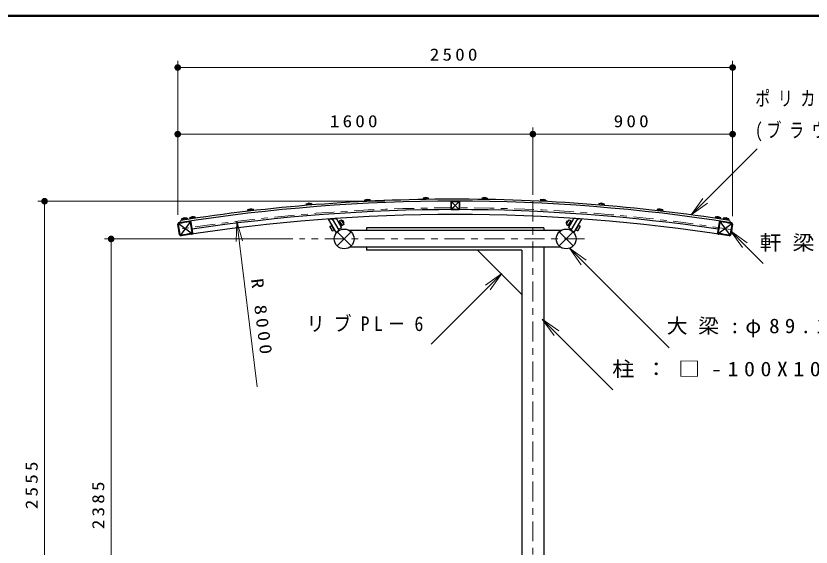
# Model space of a CAD drawing. Units: millimetres on the paper, scale 1:30. Extents: x -365 to 12, y -38 to 257.
# Drawn here: x -181.6 to -62.2, y 177.3 to 257 of the extents above; entities that cross this region are included whole.
import ezdxf

# ---------------------------------------------------------------- set-up
doc = ezdxf.new("R2010")
doc.units = ezdxf.units.MM
doc.linetypes.add('USER2', pattern=[6, 3, -1, 1, -1])
doc.layers.add('LY_1', color=7, linetype='Continuous', lineweight=25)
doc.layers.add('LY_2', color=7, linetype='Continuous', lineweight=13)
doc.styles.add('ＭＳ ゴシック', font='')
doc.styles.get('ＭＳ ゴシック').set_extended_font_data('MS Gothic')

# ---------------------------------------------------------------- blocks, each defined once
blk = doc.blocks.new('open_arrow')
at = {"color": 0, "linetype": 'Continuous', "lineweight": -2}
blk.add_lwpolyline([(7.5, 1.25), (0, 0), (7.5, -1.25)], dxfattribs=at)
blk = doc.blocks.new('filled_dot')
at = {"color": 0, "linetype": 'Continuous', "lineweight": -2, "const_width": 1.25}
blk.add_lwpolyline([(-0.625, 0, 1), (0.625, 0, 1)], format="xyb", close=True, dxfattribs=at)

msp = doc.modelspace()

# ---------------------------------------------------------------- linework, layer by layer
at = {"layer": 'LY_1', "lineweight": 13}
for p, q in [((-157.28, 227.129), (-157.28, 250.256)), ((-73.947, 226.926), (-73.947, 250.256)), ((-157.28, 249.256), (-73.947, 249.256)), ((-103.947, 230.135), (-103.947, 240.256)), ((-157.28, 239.256), (-103.947, 239.256)), ((-103.947, 239.256), (-73.947, 239.256)), ((-80.188, 227.137), (-70.272, 237.053)), ((-126.156, 229.189), (-178.28, 229.189)), ((-177.28, 144.025), (-177.28, 229.189)), ((-145.324, 201.342), (-148.399, 226.166)), ((-133.33, 222.475), (-131.23, 224.575)), ((-133.33, 224.574), (-131.23, 222.474)), ((-99.997, 224.575), (-97.897, 222.474)), ((-99.997, 222.474), (-97.897, 224.575)), ((-74.244, 224.723), (-69.37, 219.849)), ((-139.969, 223.524), (-168.28, 223.524)), ((-167.28, 144.025), (-167.28, 223.524)), ((-98.437, 222.13), (-83.485, 207.177)), ((-108.592, 218.346), (-119.199, 207.74)), ((-102.536, 211.497), (-91.93, 200.89))]:
    msp.add_line(p, q, dxfattribs=at)
at = {"layer": 'LY_1'}
for p, q in [((-129.235, 229.35), (-129.233, 229.31)), ((-129.183, 229.312), (-129.174, 229.146)), ((-129.023, 229.394), (-129.022, 229.36)), ((-128.617, 229.414), (-128.615, 229.38)), ((-128.45, 229.348), (-128.442, 229.182)), ((-128.402, 229.391), (-128.4, 229.351)), ((-120.433, 229.652), (-120.433, 229.612)), ((-120.383, 229.613), (-120.38, 229.447)), ((-120.221, 229.689), (-120.22, 229.656)), ((-119.814, 229.696), (-119.813, 229.663)), ((-119.649, 229.625), (-119.647, 229.459)), ((-119.6, 229.666), (-119.599, 229.626)), ((-111.627, 229.666), (-111.628, 229.626)), ((-111.578, 229.625), (-111.58, 229.459)), ((-111.413, 229.696), (-111.414, 229.663)), ((-111.007, 229.689), (-111.007, 229.656)), ((-110.844, 229.613), (-110.847, 229.447)), ((-110.794, 229.652), (-110.794, 229.612)), ((-102.825, 229.391), (-102.827, 229.351)), ((-102.777, 229.348), (-102.785, 229.182)), ((-102.61, 229.414), (-102.612, 229.38)), ((-102.204, 229.394), (-102.206, 229.36)), ((-102.044, 229.312), (-102.053, 229.146)), ((-101.993, 229.35), (-101.995, 229.31)), ((-138.021, 228.758), (-138.018, 228.718)), ((-137.968, 228.722), (-137.954, 228.556)), ((-137.811, 228.809), (-137.808, 228.776)), ((-137.406, 228.842), (-137.403, 228.809)), ((-137.237, 228.782), (-137.223, 228.616)), ((-137.191, 228.826), (-137.187, 228.786)), ((-116.247, 229.089), (-116.247, 228.022)), ((-115.01, 229.16), (-116.218, 227.952)), ((-116.218, 229.16), (-115.01, 227.952)), ((-116.194, 229.089), (-116.194, 228.022)), ((-116.147, 229.189), (-115.08, 229.189)), ((-116.147, 229.136), (-115.08, 229.136)), ((-115.034, 229.089), (-115.034, 228.022)), ((-114.98, 229.089), (-114.98, 228.022)), ((-94.037, 228.826), (-94.04, 228.786)), ((-93.99, 228.782), (-94.004, 228.616)), ((-93.821, 228.842), (-93.824, 228.809)), ((-93.416, 228.809), (-93.419, 228.776)), ((-93.259, 228.722), (-93.273, 228.556)), ((-93.206, 228.758), (-93.209, 228.718)), ((-146.783, 227.878), (-146.779, 227.838)), ((-146.729, 227.844), (-146.71, 227.679)), ((-146.575, 227.936), (-146.572, 227.903)), ((-146.171, 227.983), (-146.168, 227.949)), ((-146.001, 227.928), (-145.982, 227.763)), ((-145.956, 227.974), (-145.951, 227.934)), ((-116.147, 227.976), (-115.08, 227.976)), ((-116.147, 227.922), (-115.08, 227.922)), ((-85.272, 227.974), (-85.276, 227.934)), ((-85.227, 227.928), (-85.246, 227.763)), ((-85.056, 227.983), (-85.06, 227.949)), ((-84.652, 227.936), (-84.656, 227.903)), ((-84.498, 227.844), (-84.517, 227.679)), ((-84.444, 227.878), (-84.448, 227.838)), ((-157, 224.148), (-157.249, 225.728)), ((-157.214, 225.877), (-155.06, 224.304)), ((-156.895, 224.165), (-157.144, 225.745)), ((-155.352, 226.164), (-156.92, 224.017)), ((-156.699, 226.532), (-156.693, 226.492)), ((-156.644, 226.499), (-156.619, 226.335)), ((-156.493, 226.596), (-156.488, 226.563)), ((-156.091, 226.656), (-156.086, 226.623)), ((-155.919, 226.607), (-155.894, 226.443)), ((-155.875, 226.654), (-155.869, 226.615)), ((-155.512, 226.711), (-155.506, 226.671)), ((-155.457, 226.679), (-155.432, 226.514)), ((-155.129, 224.437), (-155.378, 226.017)), ((-155.306, 226.776), (-155.301, 226.743)), ((-155.024, 224.453), (-155.273, 226.034)), ((-154.904, 226.836), (-154.899, 226.803)), ((-154.731, 226.787), (-154.707, 226.622)), ((-154.688, 226.834), (-154.682, 226.794)), ((-134.622, 226.515), (-134.193, 226.541)), ((-133.439, 224.465), (-134.622, 226.514)), ((-134.193, 226.54), (-133.944, 226.406)), ((-134.027, 226.55), (-133.432, 226.586)), ((-133.027, 224.818), (-134.027, 226.55)), ((-132.665, 225.258), (-133.432, 226.586)), ((-133.182, 226.153), (-133.115, 226.191)), ((-132.682, 225.441), (-133.115, 226.191)), ((-132.996, 226.197), (-133.088, 226.144)), ((-132.753, 226.366), (-133.009, 226.219)), ((-132.604, 225.519), (-133.008, 226.219)), ((-132.884, 225.79), (-132.845, 225.936)), ((-132.86, 225.749), (-132.821, 225.895)), ((-132.686, 226.328), (-132.753, 226.367)), ((-132.349, 225.744), (-132.687, 226.328)), ((-132.474, 226.306), (-132.624, 226.22)), ((-132.262, 225.939), (-132.474, 226.306)), ((-132.262, 225.939), (-132.412, 225.853)), ((-132.349, 225.744), (-132.349, 225.667)), ((-98.965, 225.939), (-98.753, 226.305)), ((-98.965, 225.939), (-98.815, 225.853)), ((-98.878, 225.744), (-98.54, 226.328)), ((-98.878, 225.744), (-98.878, 225.667)), ((-98.754, 226.306), (-98.604, 226.219)), ((-98.623, 225.52), (-98.219, 226.22)), ((-98.562, 225.258), (-97.795, 226.586)), ((-98.545, 225.441), (-98.111, 226.191)), ((-98.541, 226.328), (-98.474, 226.367)), ((-98.474, 226.367), (-98.219, 226.219)), ((-98.367, 225.749), (-98.406, 225.895)), ((-98.343, 225.79), (-98.382, 225.936)), ((-98.231, 226.197), (-98.139, 226.143)), ((-98.2, 224.818), (-97.2, 226.55)), ((-98.045, 226.153), (-98.112, 226.191)), ((-97.2, 226.55), (-97.795, 226.586)), ((-97.788, 224.465), (-96.604, 226.514)), ((-97.034, 226.541), (-97.284, 226.407)), ((-96.605, 226.515), (-97.034, 226.541)), ((-76.539, 226.834), (-76.545, 226.794)), ((-76.496, 226.787), (-76.52, 226.622)), ((-76.323, 226.836), (-76.328, 226.803)), ((-75.955, 226.034), (-76.204, 224.453)), ((-76.167, 224.304), (-74.014, 225.877)), ((-75.849, 226.017), (-76.098, 224.437)), ((-75.921, 226.776), (-75.926, 226.743)), ((-75.875, 226.164), (-74.307, 224.017)), ((-75.77, 226.679), (-75.795, 226.514)), ((-75.715, 226.711), (-75.721, 226.672)), ((-75.353, 226.654), (-75.359, 226.615)), ((-75.309, 226.608), (-75.334, 226.443)), ((-75.137, 226.656), (-75.142, 226.623)), ((-74.735, 226.596), (-74.74, 226.563)), ((-74.584, 226.5), (-74.609, 226.335)), ((-74.529, 226.532), (-74.535, 226.492)), ((-74.083, 225.745), (-74.332, 224.165)), ((-73.978, 225.728), (-74.227, 224.148)), ((-134.384, 225.426), (-134.158, 225.556)), ((-134.384, 225.348), (-134.384, 225.425)), ((-134.047, 224.764), (-134.384, 225.348)), ((-134.106, 225.62), (-134.172, 225.581)), ((-133.739, 224.831), (-134.172, 225.581)), ((-134.046, 224.764), (-133.98, 224.725)), ((-133.98, 224.725), (-133.753, 224.856)), ((-133.673, 224.869), (-133.739, 224.831)), ((-133.172, 224.735), (-133.439, 224.465)), ((-133.027, 224.818), (-133.172, 224.735)), ((-133.082, 224.979), (-133.127, 224.992)), ((-132.678, 225.213), (-133.082, 224.979)), ((-132.749, 225.403), (-132.682, 225.441)), ((-132.617, 225.542), (-132.71, 225.489)), ((-132.677, 225.212), (-132.665, 225.258)), ((-132.349, 225.666), (-132.604, 225.519)), ((-99.749, 224.774), (-131.479, 224.774)), ((-102.28, 225.191), (-128.947, 225.191)), ((-128.947, 225.191), (-128.947, 224.774)), ((-102.28, 225.191), (-102.28, 224.774)), ((-98.878, 225.667), (-98.623, 225.519)), ((-98.61, 225.541), (-98.518, 225.488)), ((-98.55, 225.212), (-98.562, 225.258)), ((-98.55, 225.212), (-98.146, 224.979)), ((-98.478, 225.402), (-98.545, 225.441)), ((-98.2, 224.818), (-98.056, 224.735)), ((-98.146, 224.98), (-98.1, 224.992)), ((-98.056, 224.735), (-97.788, 224.465)), ((-97.555, 224.869), (-97.488, 224.83)), ((-97.488, 224.83), (-97.055, 225.581)), ((-97.247, 224.725), (-97.474, 224.856)), ((-97.18, 224.763), (-97.247, 224.725)), ((-97.18, 224.763), (-96.843, 225.348)), ((-97.121, 225.619), (-97.055, 225.581)), ((-96.843, 225.425), (-97.07, 225.556)), ((-96.843, 225.348), (-96.843, 225.425)), ((-99.749, 222.274), (-131.479, 222.274)), ((-128.947, 222.274), (-128.947, 221.858)), ((-102.28, 222.274), (-102.28, 129.324)), ((-105.614, 221.858), (-128.947, 221.858)), ((-112.28, 221.858), (-105.614, 215.191)), ((-105.614, 221.858), (-105.614, 129.324))]:
    msp.add_line(p, q, dxfattribs=at)
at = {"layer": 'LY_1', "linetype": 'USER2', "lineweight": 13}
for p, q in [((-103.947, 229.135), (-103.947, 108.939)), ((-96.202, 223.524), (-138.969, 223.524))]:
    msp.add_line(p, q, dxfattribs=at)
at = {"layer": 'LY_1'}
for centre in [(-132.28, 223.524), (-98.947, 223.524)]:
    msp.add_circle(centre, 1.485, dxfattribs=at)
for centre, radius, start, end in [((-115.614, -38.478), 267.967, 90.10691, 98.84861), ((-115.614, -38.478), 268.173, 92.73337, 92.91141), ((-115.614, -38.478), 268.133, 92.73335, 92.91142), ((-115.614, -38.478), 268.207, 92.77895, 92.86583), ((-128.806, 229.124), 0.333, 59.94317, 125.7016), ((-115.614, -38.478), 268.173, 90.85178, 91.02982), ((-115.614, -38.478), 268.133, 90.85176, 91.02983), ((-115.614, -38.478), 268.207, 90.89736, 90.98424), ((-120.013, 229.413), 0.333, 58.06158, 123.82001), ((-115.614, -38.478), 267.967, 81.15147, 90.10691), ((-115.614, -38.478), 268.133, 88.97018, 89.14825), ((-115.614, -38.478), 268.173, 88.97019, 89.14823), ((-115.614, -38.478), 268.207, 89.01578, 89.10265), ((-111.214, 229.413), 0.333, 56.18, 121.93843), ((-115.614, -38.478), 268.133, 87.08859, 87.26666), ((-115.614, -38.478), 268.173, 87.0886, 87.26664), ((-115.614, -38.478), 268.207, 87.13419, 87.22106), ((-102.421, 229.124), 0.333, 54.29841, 120.05684), ((-115.614, -38.478), 267.667, 81.0874, 98.91267), ((-115.614, -38.478), 268.173, 94.61496, 94.793), ((-115.614, -38.478), 268.133, 94.61494, 94.79301), ((-115.614, -38.478), 268.207, 94.66054, 94.74741), ((-137.586, 228.547), 0.333, 61.82476, 127.58319), ((-116.147, 229.089), 0.1, 90, 180), ((-116.147, 229.089), 0.0467, 90, 180), ((-115.08, 229.089), 0.1, 0, 90), ((-115.08, 229.089), 0.0467, 0, 90), ((-115.614, -38.478), 268.133, 85.207, 85.38507), ((-115.614, -38.478), 268.173, 85.20701, 85.38506), ((-115.614, -38.478), 268.207, 85.2526, 85.33947), ((-93.642, 228.547), 0.333, 52.41682, 118.17525), ((-115.614, -38.478), 265.667, 81.08766, 98.91242), ((-115.614, -38.478), 266.4, 81.47471, 98.52537), ((-115.614, -38.478), 268.173, 96.49654, 96.67459), ((-115.614, -38.478), 268.133, 96.49653, 96.6746), ((-115.614, -38.478), 268.207, 96.54213, 96.629), ((-146.341, 227.681), 0.333, 63.70635, 129.46478), ((-116.147, 228.022), 0.1, 180, 270), ((-116.147, 228.022), 0.0467, 180, 270), ((-115.08, 228.022), 0.0467, 270, 0), ((-115.08, 228.022), 0.1, 270, 0), ((-115.614, -38.478), 268.133, 83.32541, 83.50348), ((-115.614, -38.478), 268.173, 83.32542, 83.50347), ((-115.614, -38.478), 268.207, 83.37101, 83.45788), ((-84.886, 227.681), 0.333, 50.53523, 116.29366), ((-157.052, 225.76), 0.2, 98.91267, 188.95545), ((-157.052, 225.76), 0.0933, 98.91267, 188.95545), ((-157.166, 226.281), 0.333, 278.91952, 3.1449), ((-115.614, -38.478), 267.56, 98.56993, 98.91267), ((-116.801, -38.657), 268.173, 98.37813, 98.55617), ((-116.801, -38.657), 268.133, 98.37812, 98.55619), ((-116.801, -38.657), 268.207, 98.42372, 98.51059), ((-156.251, 226.349), 0.333, 65.58794, 131.34637), ((-115.614, -38.478), 268.173, 98.37813, 98.55617), ((-115.614, -38.478), 268.133, 98.37812, 98.55619), ((-155.47, 226.003), 0.2, 8.95544, 98.56993), ((-155.47, 226.003), 0.0933, 8.95544, 98.56993), ((-115.614, -38.478), 268.207, 98.42372, 98.51059), ((-155.064, 226.529), 0.333, 65.58794, 131.34637), ((-115.614, -38.478), 268.133, 81.44382, 81.62189), ((-115.614, -38.478), 268.173, 81.44384, 81.62188), ((-115.614, -38.478), 268.207, 81.48942, 81.5763), ((-76.163, 226.529), 0.333, 48.65364, 114.41208), ((-75.757, 226.003), 0.2, 81.43015, 171.04456), ((-75.757, 226.003), 0.0933, 81.43015, 171.04456), ((-115.614, -38.478), 267.56, 81.0874, 81.43015), ((-114.427, -38.657), 268.133, 81.44382, 81.62189), ((-114.427, -38.657), 268.173, 81.44384, 81.62188), ((-114.427, -38.657), 268.207, 81.48942, 81.5763), ((-74.977, 226.349), 0.333, 48.65364, 114.41208), ((-74.061, 226.282), 0.333, 176.85518, 261.08057), ((-74.176, 225.76), 0.0933, 351.04457, 81.0874), ((-74.176, 225.76), 0.2, 351.04457, 81.0874), ((-156.803, 224.179), 0.2, 188.95544, 278.91242), ((-156.803, 224.179), 0.0933, 188.95544, 278.91242), ((-115.614, -38.478), 265.773, 98.56761, 98.91242), ((-155.221, 224.422), 0.0933, 278.56761, 8.95544), ((-155.221, 224.422), 0.2, 278.56761, 8.95544), ((-76.006, 224.422), 0.2, 171.04456, 261.43246), ((-76.006, 224.422), 0.0933, 171.04456, 261.43246), ((-115.614, -38.478), 265.773, 81.08766, 81.43247), ((-74.425, 224.179), 0.2, 261.08766, 351.04457), ((-74.425, 224.179), 0.0933, 261.08766, 351.04457)]:
    msp.add_arc(centre, radius, start, end, dxfattribs=at)
at = {"layer": 'LY_1', "linetype": 'USER2', "lineweight": 13}
msp.add_arc((-115.614, -38.478), 266.667, 81.01073, 98.98928, dxfattribs=at)
at = {"layer": 'LY_2', "lineweight": 50}
msp.add_line((0, 257), (-365, 257), dxfattribs=at)

# ---------------------------------------------------------------- block references
at = {"layer": 'LY_1', "lineweight": 13, "xscale": 0.4, "yscale": 0.4}
for p in [(-157.28, 249.256), (-157.28, 239.256)]:
    msp.add_blockref('filled_dot', p, dxfattribs=at)
for name, p, rotation in [('filled_dot', (-73.947, 249.256), 180), ('filled_dot', (-103.947, 239.256), 180), ('filled_dot', (-73.947, 239.256), 180), ('filled_dot', (-177.28, 229.189), 270), ('open_arrow', (-80.188, 227.137), 45), ('open_arrow', (-148.399, 226.166), 277.1), ('open_arrow', (-74.244, 224.723), 315), ('filled_dot', (-167.28, 223.524), 270), ('open_arrow', (-98.437, 222.13), 315), ('open_arrow', (-108.592, 218.346), 225), ('open_arrow', (-102.536, 211.497), 315)]:
    msp.add_blockref(name, p, dxfattribs=dict(at, rotation=rotation))

# ---------------------------------------------------------------- texts
at = {"layer": 'LY_1', "style": 'ＭＳ ゴシック'}
for s, insert, char_height, attachment_point in [('\\T1.33;\\W1.15;2500', (-115.614, 250.256), 1.833, 8), ('\\T1.51;\\W0.75;ポリカーボネート\\~5t', (-70.559, 244.553), 2.199, 4), ('\\T1.33;\\W1.15;1600', (-130.614, 240.256), 1.833, 8), ('\\T1.33;\\W1.15;900', (-88.947, 240.256), 1.833, 8), ('\\T1.51;\\W0.75;(ブラウンスモーク)', (-70.559, 239.553), 2.199, 4), ('\\T1.5;\\W1.1;軒梁:□-60X60X3.2', (-69.897, 222.849), 2.199, 4), ('\\T1.5;\\W0.9;リブPL－6', (-137.92, 210.74), 2.199, 4), ('\\T1.5;\\W1.05;大梁:φ89.1X2.8', (-83.85, 210.177), 2.199, 4), ('\\T1.5;\\W1.1;柱：□-100X100X4.5', (-92.022, 203.89), 2.199, 4)]:
    msp.add_mtext(s, dxfattribs=dict(at, insert=insert, char_height=char_height, attachment_point=attachment_point))
at = {"layer": 'LY_1', "char_height": 1.833, "attachment_point": 8, "style": 'ＭＳ ゴシック'}
for s, insert, rotation in [('\\T1.33;\\W1.2;R\\~8000', (-145.582, 211.557), 277.062), ('\\T1.33;\\W1.15;2555', (-178.28, 186.773), 90), ('\\T1.33;\\W1.15;2385', (-168.28, 183.774), 90)]:
    msp.add_mtext(s, dxfattribs=dict(at, insert=insert, rotation=rotation))

doc.saveas('drawing.dxf')
